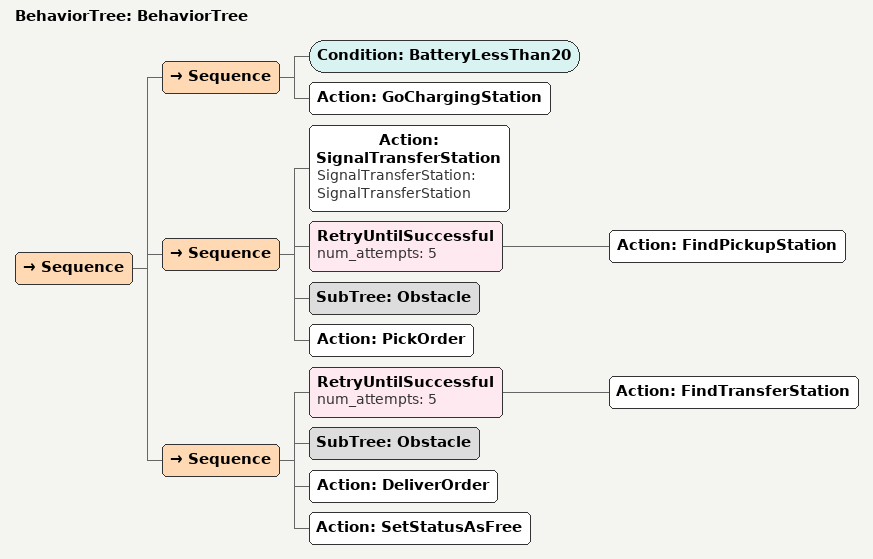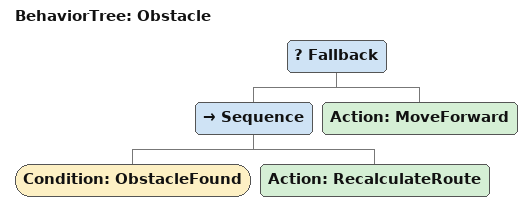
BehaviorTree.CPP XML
<?xml version="1.0"?>
<root main_tree_to_execute="BehaviorTree">
    <BehaviorTree ID="BehaviorTree">
        <Sequence>
            <Sequence>
                <Condition ID="BatteryLessThan20"/>
                <Action ID="GoChargingStation"/>
            </Sequence>
            <Sequence>
                <Action ID="SignalTransferStation" SignalTransferStation="SignalTransferStation"/>
                <RetryUntilSuccessful num_attempts="5">
                    <Action ID="FindPickupStation"/>
                </RetryUntilSuccessful>
                <SubTree ID="Obstacle"/>
                <Action ID="PickOrder"/>
            </Sequence>
            <Sequence>
                <RetryUntilSuccessful num_attempts="5">
                    <Action ID="FindTransferStation"/>
                </RetryUntilSuccessful>
                <SubTree ID="Obstacle"/>
                <Action ID="DeliverOrder"/>
                <Action ID="SetStatusAsFree"/>
            </Sequence>
        </Sequence>
    </BehaviorTree>
    <BehaviorTree ID="Obstacle">
        <Fallback>
            <Sequence>
                <Condition ID="ObstacleFound"/>
                <Action ID="RecalculateRoute"/>
            </Sequence>
            <Action ID="MoveForward"/>
        </Fallback>
    </BehaviorTree>
</root>
